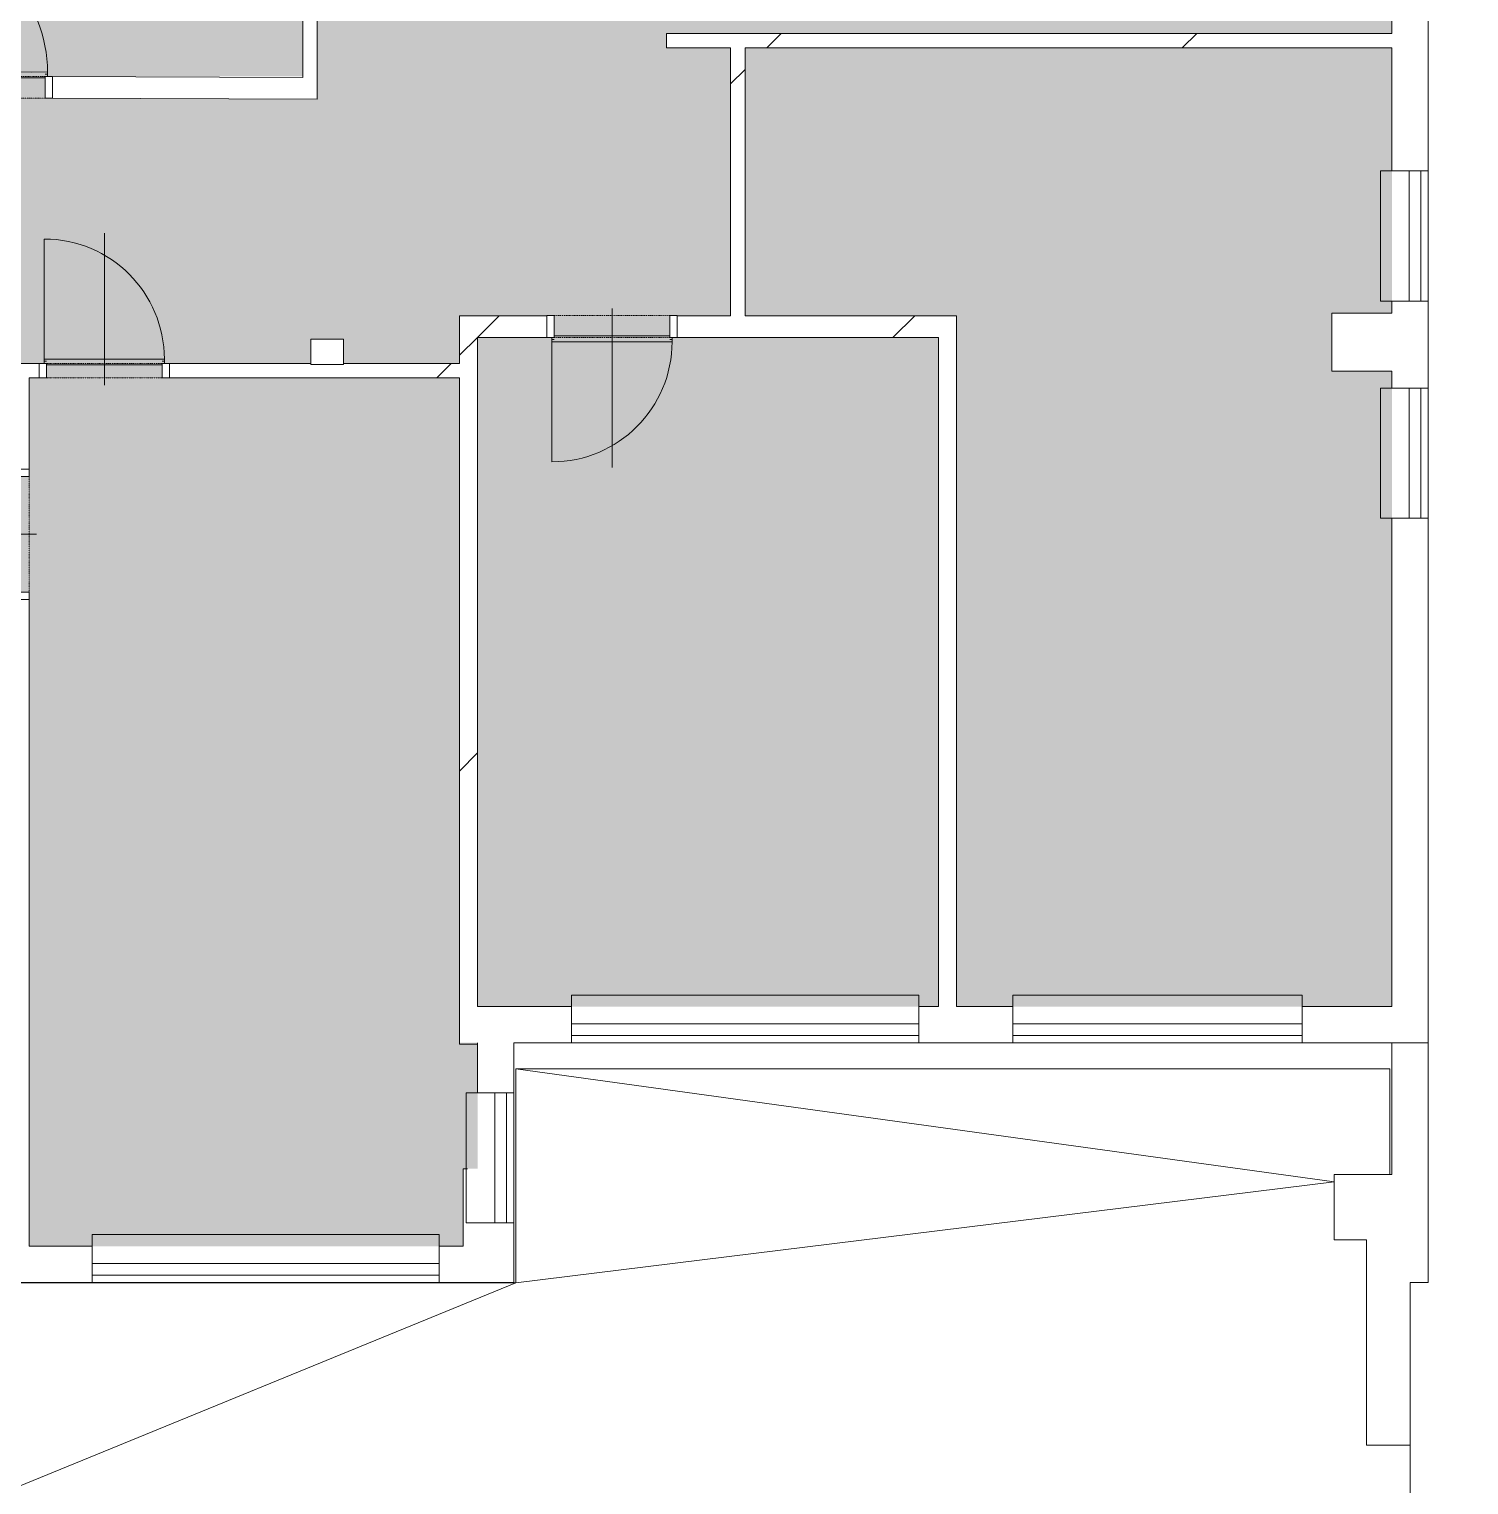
# Model space of a CAD drawing. Header units: millimetres. Extents: x 46521 to 256645, y -45352 to 20466.
# Drawn here: x 159868 to 169820, y -30462 to -20402 of the extents above; entities that cross this region are included whole.
import ezdxf

# ---------------------------------------------------------------- set-up
doc = ezdxf.new("R2010")
doc.units = ezdxf.units.MM
doc.linetypes.add('Čerchovaná se dvěma tečkami', pattern=[2.59, 1, -0.53, 0, -0.53, 0, -0.53])
for name, color, linetype, lineweight in [('A-DETL-GENF', 92, 'Continuous', 13), ('A-DETL-THIN', 151, 'Continuous', 13), ('A-DOOR', 31, 'Continuous', 13), ('A-DOOR-FRAM', 31, 'Continuous', 9), ('A-FLOR', 192, 'Continuous', 13), ('A-GENM', 13, 'Continuous', 13), ('A-GLAZ', 151, 'Continuous', 13), ('A-WALL', 113, 'Continuous', 13), ('A-WALL-PATT', 111, 'Continuous', 9), ('S-COLS', 52, 'Continuous', 13)]:
    doc.layers.add(name, color=color, linetype=linetype, lineweight=lineweight)
pattern_1 = [(45, (128025, 0), (-7184.2, 7184.2), []), (45, (130898, -3e-12), (-7184.2, 7184.2), []), (45, (136646, -7e-12), (-4310.5, 10058), [4064, -2032, 67.06, -1964.94])]

# ---------------------------------------------------------------- blocks, each defined once
blk = doc.blocks.new('DVERE_1k_oblozka - DD03_01_800x1970_koupelna-1549492-Mapka _ závislý 10')
at = {"layer": 'A-DOOR', "lineweight": 9}
for p, q in [((0, 103), (0, -947)), ((-450, 53), (-400, 53)), ((-450, -47), (-450, 53)), ((-400, 53), (-400, -47)), ((400, 53), (450, 53)), ((400, -47), (400, 53)), ((450, 53), (450, -47)), ((-400, -47), (-450, -47)), ((-415, -47), (-415, -907)), ((-415, -62), (-400, -62)), ((-415, -77), (-415, -62)), ((415, -77), (-415, -77)), ((-400, -37), (400, -37)), ((305, -77), (-305, -77)), ((450, -47), (400, -47)), ((400, -62), (415, -62)), ((415, -77), (415, -47)), ((415, -62), (415, -77))]:
    blk.add_line(p, q, dxfattribs=at)
at = {"layer": 'A-DOOR', "linetype": 'Čerchovaná se dvěma tečkami', "lineweight": 9}
for p, q in [((-400, 53), (400, 53)), ((-400, -47), (400, -47))]:
    blk.add_line(p, q, dxfattribs=at)
at = {"layer": 'A-DOOR', "lineweight": 9}
blk.add_arc((-415, -77), 830, 270, 0, dxfattribs=at)
at = {"layer": 'A-DOOR-FRAM'}
for p, q in [((-450, 53), (-400, 53)), ((-400, 53), (-400, -47)), ((400, -47), (400, 53)), ((450, 53), (400, 53)), ((-400, -47), (-450, -47)), ((400, -47), (450, -47))]:
    blk.add_line(p, q, dxfattribs=at)
blk = doc.blocks.new('DVERE_1k_oblozka - DD03_01_800x1970_koupelna-1549494-Mapka _ závislý 10')
at = {"layer": 'A-DOOR', "lineweight": 9}
for p, q in [((0, 128), (0, -972)), ((-450, 78), (-400, 78)), ((-450, -72), (-450, 78)), ((-400, 78), (-400, -72)), ((400, 78), (450, 78)), ((400, -72), (400, 78)), ((450, 78), (450, -72)), ((-400, -72), (-450, -72)), ((-415, -72), (-415, -932)), ((-415, -87), (-400, -87)), ((-415, -102), (-415, -87)), ((-400, -62), (400, -62)), ((450, -72), (400, -72)), ((400, -87), (415, -87)), ((415, -102), (415, -72)), ((415, -87), (415, -102)), ((415, -102), (-415, -102)), ((305, -102), (-305, -102))]:
    blk.add_line(p, q, dxfattribs=at)
at = {"layer": 'A-DOOR', "linetype": 'Čerchovaná se dvěma tečkami', "lineweight": 9}
for p, q in [((-400, 78), (400, 78)), ((-400, -72), (400, -72))]:
    blk.add_line(p, q, dxfattribs=at)
at = {"layer": 'A-DOOR', "lineweight": 9}
blk.add_arc((-415, -102), 830, 270, 0, dxfattribs=at)
at = {"layer": 'A-DOOR-FRAM'}
for p, q in [((-450, 78), (-400, 78)), ((-400, 78), (-400, -72)), ((400, -72), (400, 78)), ((450, 78), (400, 78)), ((-400, -72), (-450, -72)), ((400, -72), (450, -72))]:
    blk.add_line(p, q, dxfattribs=at)
blk = doc.blocks.new('OKNO_2k_nadsvetlik - OKNO_2k_nadsvetlik 2400 x 1850-1972490-Mapka _ závislý 10')
at = {"layer": 'A-GLAZ', "lineweight": 9}
for p, q in [((-1200, 5), (1200, 5)), ((-1200, -75), (-1200, 5)), ((1200, 5), (1200, -75)), ((-1200, -75), (1200, -75)), ((-1200, -126), (-1200, -75)), ((1200, -75), (-1200, -75)), ((1200, -75), (1200, -126)), ((1200, -126), (-1200, -126))]:
    blk.add_line(p, q, dxfattribs=at)
blk = doc.blocks.new('parapet s nosem_vnitní - parapet s nosem_vnitní-V112-Mapka _ závislý 10')
at = {"layer": 'A-GENM', "lineweight": 9}
for p, q in [((1200, 200), (-1200, 200)), ((-1200, 200), (-1200, 190)), ((1200, 200), (-1200, 200)), ((-1200, 0), (-1200, 190)), ((1200, 190), (1200, 200)), ((1200, 190), (1200, 0))]:
    blk.add_line(p, q, dxfattribs=at)
blk = doc.blocks.new('OKNO_2k_nadsvetlik - OKNO_2k_nadsvetlik 2400 x 1850-V111-Mapka _ závislý 10')
at = {"layer": 'A-GLAZ', "lineweight": 9}
for p, q in [((-1200, 126), (1200, 126)), ((-1200, 75), (-1200, 126)), ((1200, 126), (1200, 75)), ((1200, 75), (-1200, 75)), ((-1200, 75), (1200, 75)), ((-1200, -5), (-1200, 75)), ((1200, 75), (1200, -5)), ((1200, -5), (-1200, -5))]:
    blk.add_line(p, q, dxfattribs=at)
blk = doc.blocks.new('parapet s nosem_vnitní - parapet s nosem_vnitní-1280305-Mapka _ závislý 10')
at = {"layer": 'A-GENM', "lineweight": 9}
for p, q in [((-1200, -190), (-1200, 0)), ((1200, 0), (1200, -190)), ((-1200, -190), (-1200, -200)), ((-1200, -200), (1200, -200)), ((-1200, -200), (1200, -200)), ((1200, -200), (1200, -190))]:
    blk.add_line(p, q, dxfattribs=at)
blk = doc.blocks.new('OKNO_2k_nadsvetlik - OKNO_2k_nadsvetlik 2000 x 1850-1972473-Mapka _ závislý 10')
at = {"layer": 'A-GLAZ', "lineweight": 9}
for p, q in [((-1000, 126), (1000, 126)), ((-1000, 75), (-1000, 126)), ((1000, 126), (1000, 75)), ((1000, 75), (-1000, 75)), ((-1000, 75), (1000, 75)), ((-1000, -5), (-1000, 75)), ((1000, 75), (1000, -5)), ((1000, -5), (-1000, -5))]:
    blk.add_line(p, q, dxfattribs=at)
blk = doc.blocks.new('parapet s nosem_vnitní - parapet s nosem_vnitní-568559-Mapka _ závislý 10')
at = {"layer": 'A-GENM', "lineweight": 9}
for p, q in [((-1000, -190), (-1000, 0)), ((1000, 0), (1000, -190)), ((-1000, -190), (-1000, -200)), ((-1000, -200), (1000, -200)), ((-1000, -200), (1000, -200)), ((1000, -200), (1000, -190))]:
    blk.add_line(p, q, dxfattribs=at)
blk = doc.blocks.new('OKNO_1k_nadsvetlik - OKNO_1k_nadsvetlik_900 x 1850-V113-Mapka _ závislý 10')
at = {"layer": 'A-GLAZ', "lineweight": 9}
for p, q in [((-450, 126), (450, 126)), ((-450, 75), (-450, 126)), ((450, 126), (450, 75)), ((450, 75), (-450, 75)), ((-450, 75), (450, 75)), ((-450, -5), (-450, 75)), ((450, 75), (450, -5)), ((450, -5), (-450, -5))]:
    blk.add_line(p, q, dxfattribs=at)
blk = doc.blocks.new('parapet s nosem_vnitní - parapet s nosem_vnitní-V77-Mapka _ závislý 10')
at = {"layer": 'A-GENM', "lineweight": 9}
for p, q in [((-450, -190), (-450, 0)), ((450, 0), (450, -190)), ((-450, -190), (-450, -200)), ((-450, -200), (450, -200)), ((-450, -200), (450, -200)), ((450, -200), (450, -190))]:
    blk.add_line(p, q, dxfattribs=at)
blk = doc.blocks.new('DVERE_1k_oblozka - DD03_01_900x1970_koupelna-1549503-Mapka _ závislý 10')
at = {"layer": 'A-DOOR', "lineweight": 9}
for p, q in [((-465, 72), (-465, 1032)), ((0, -128), (0, 1072)), ((465, 102), (-465, 102)), ((-465, 102), (-465, 87)), ((355, 102), (-355, 102)), ((465, 87), (465, 102)), ((465, 102), (465, 72)), ((-450, 72), (-500, 72)), ((-500, 72), (-500, -78)), ((-465, 87), (-450, 87)), ((-450, -78), (-450, 72)), ((-450, 62), (450, 62)), ((450, 87), (465, 87)), ((500, 72), (450, 72)), ((450, 72), (450, -78)), ((500, -78), (500, 72)), ((-500, -78), (-450, -78)), ((450, -78), (500, -78))]:
    blk.add_line(p, q, dxfattribs=at)
at = {"layer": 'A-DOOR', "linetype": 'Čerchovaná se dvěma tečkami', "lineweight": 9}
for p, q in [((-450, 72), (450, 72)), ((-450, -78), (450, -78))]:
    blk.add_line(p, q, dxfattribs=at)
at = {"layer": 'A-DOOR', "lineweight": 9}
blk.add_arc((-465, 102), 930, 360, 90, dxfattribs=at)
at = {"layer": 'A-DOOR-FRAM'}
for p, q in [((-450, 72), (-500, 72)), ((-450, -78), (-450, 72)), ((450, 72), (450, -78)), ((450, 72), (500, 72)), ((-500, -78), (-450, -78)), ((500, -78), (450, -78))]:
    blk.add_line(p, q, dxfattribs=at)
blk = doc.blocks.new('DVERE_1k_oblozka - DD03_01_800x1970_koupelna-1549498-Mapka _ závislý 10')
at = {"layer": 'A-DOOR', "lineweight": 9}
for p, q in [((-415, 47), (-415, 907)), ((0, -103), (0, 947)), ((-400, 47), (-450, 47)), ((-450, 47), (-450, -53)), ((415, 77), (-415, 77)), ((-415, 77), (-415, 62)), ((-415, 62), (-400, 62)), ((-400, -53), (-400, 47)), ((-400, 37), (400, 37)), ((305, 77), (-305, 77)), ((400, 62), (415, 62)), ((450, 47), (400, 47)), ((400, 47), (400, -53)), ((415, 62), (415, 77)), ((415, 77), (415, 47)), ((450, -53), (450, 47)), ((-450, -53), (-400, -53)), ((400, -53), (450, -53))]:
    blk.add_line(p, q, dxfattribs=at)
at = {"layer": 'A-DOOR', "linetype": 'Čerchovaná se dvěma tečkami', "lineweight": 9}
for p, q in [((-400, 47), (400, 47)), ((-400, -53), (400, -53))]:
    blk.add_line(p, q, dxfattribs=at)
at = {"layer": 'A-DOOR', "lineweight": 9}
blk.add_arc((-415, 77), 830, 360, 90, dxfattribs=at)
at = {"layer": 'A-DOOR-FRAM'}
for p, q in [((-400, 47), (-450, 47)), ((-400, -53), (-400, 47)), ((400, 47), (400, -53)), ((400, 47), (450, 47)), ((-450, -53), (-400, -53)), ((450, -53), (400, -53))]:
    blk.add_line(p, q, dxfattribs=at)
blk = doc.blocks.new('Betonový pravoúhlý sloup - 170 x 230mm-1927147-Mapka _ závislý 10')
at = {"layer": 'S-COLS', "lineweight": 9}
h = blk.add_hatch(dxfattribs=at)
h.set_pattern_fill('FP_108', color=256, style=0, pattern_type=2)
h.set_pattern_definition([(135, (-22632, -33903), (-7184.2, -7184.2), []), (135, (-22632, -31030), (-7184.2, -7184.2), []), (135, (-22632, -25282), (-10058, -4310.5), [4064, -2032, 67.1, -1964.9])])
h.paths.add_polyline_path([(-88, -112), (87, -112), (87, 112), (-88, 112)])
for p, q in [((87, 112), (-88, 112)), ((-88, 112), (-88, -112)), ((87, -112), (87, 112)), ((-88, -112), (87, -112))]:
    blk.add_line(p, q, dxfattribs=at)
blk = doc.blocks.new('OKNO_1k_nadsvetlik - OKNO_1k_nadsvetlik_900 x 1850-1969497-Mapka _ závislý 10')
at = {"layer": 'A-GLAZ', "color": 61, "lineweight": 9}
for p, q in [((-450, 126), (450, 126)), ((-450, 75), (-450, 126)), ((450, 126), (450, 75)), ((450, 75), (-450, 75)), ((-450, 75), (450, 75)), ((-450, -5), (-450, 75)), ((450, 75), (450, -5)), ((450, -5), (-450, -5))]:
    blk.add_line(p, q, dxfattribs=at)
blk = doc.blocks.new('parapet s nosem_vnitní - parapet s nosem_vnitní-1280301-Mapka _ závislý 10')
at = {"layer": 'A-GENM', "color": 61, "lineweight": 9}
for p, q in [((-450, -190), (-450, 0)), ((450, 0), (450, -190)), ((-450, -190), (-450, -200)), ((-450, -200), (450, -200)), ((-450, -200), (450, -200)), ((450, -200), (450, -190))]:
    blk.add_line(p, q, dxfattribs=at)

msp = doc.modelspace()

# ---------------------------------------------------------------- hatches: boundary and pattern name
at = {"layer": 'A-DETL-GENF', "lineweight": 9}
h = msp.add_hatch(color=1, dxfattribs=at)
h.paths.add_polyline_path([(126739.3, -28962.3), (126739.3, -27933.8), (126569.3, -27933.8), (126569.3, -28962.3)])
h.paths.add_polyline_path([(131029.3, -28962.3), (139094.3, -28962.3), (139094.3, -27933.8), (132834.3, -27933.8), (132834.3, -27115.5), (132974.3, -27115.5), (132974.3, -26157.5), (126819.3, -26157.5), (126819.3, -27300), (127274.3, -27300), (127274.3, -27933.8), (126989.3, -27933.8), (126989.3, -28962.3)])
h.paths.add_polyline_path([(139394.3, -28962.3), (144784.1, -28962.3), (144784.1, -27933.8), (139394.3, -27933.8), (139394.3, -28338)])
h.paths.add_polyline_path([(173066.8, -17205.8), (173066.8, -17200.8), (172766.8, -17205.8)])
h.paths.add_polyline_path([(170378.8, -17205.8), (170378.8, -17520.8), (170058.8, -17520.8), (170058.8, -17205.8)])
h.paths.add_polyline_path([(167504.2, -10581.5), (167504.2, -10577.1), (167104.2, -10577.1)])
h.paths.add_polyline_path([(162868, -28812.5), (162868, -28277.5), (162968, -28277.5), (162968, -27406.7), (162843, -27406.7), (162843, -22812.5), (160788, -22812.5), (160788, -22712.5), (161815.5, -22712.5), (161815.5, -22544.8), (162040.5, -22544.8), (162040.5, -22712.5), (162843, -22712.5), (162843, -22382.3), (163497.3, -22382.3), (163497.3, -22532.3), (162968, -22532.3), (162968, -27156.7), (166153, -27156.7), (166153, -22532.3), (164297.3, -22532.3), (164297.3, -22382.3), (164717.3, -22382.3), (164717.3, -20532.3), (164273.3, -20532.3), (164273.3, -20432.3), (169288.3, -20432.3), (169288.3, -19232.3), (168928.3, -19232.3), (168928.3, -19132.3), (169538.3, -19132.3), (169538.3, -19579.6), (171678.3, -19579.6), (171678.3, -19829.6), (172478.3, -19829.6), (172478.3, -19579.6), (174618.3, -19579.6), (174618.3, -19829.6), (175518.3, -19829.6), (175518.3, -19579.6), (176761.8, -19579.6), (176761.8, -17452.4), (176383.5, -17455.7), (176381.3, -17205.8), (175814.3, -17205.8), (175814.3, -17500.8), (175514.3, -17500.8), (175514.3, -17205.8), (173066.8, -17205.8), (173066.8, -17500.8), (172766.8, -17500.8), (172766.8, -17205.8), (169493.3, -17205.8), (169493.3, -17957.1), (167662.2, -17957.1), (167662.2, -17269.7), (166524.2, -17269.7), (166524.2, -17944.7), (166424.2, -17944.7), (166424.2, -17169.7), (166954.2, -17169.7), (166954.2, -13702.1), (167104.2, -13702.1), (167104.2, -16585.8), (167504.2, -16585.8), (167504.2, -16955.8), (168816.4, -16955.8), (168755, -12682.4), (167874.2, -12686.3), (167873.8, -12586.6), (168774.3, -12582.3), (168755, -10573), (167504.2, -10584.2), (167504.2, -10977.1), (167104.2, -10977.1), (167104.2, -12590.2), (167273.8, -12590.9), (167273.8, -12689.4), (167104.2, -12690.9), (167104.2, -12902.1), (166954.2, -12902.1), (166954.2, -12690.9), (166565, -12690.9), (166564.6, -12592.8), (166954.2, -12590.2), (166954.2, -10585.2), (166784.1, -10577.1), (166782.9, -10406.4), (166732.8, -10392.4), (166732.4, -10372.1), (165082.6, -10372.1), (165082.5, -10417.9), (165032.9, -10418.2), (165034.2, -10598.2), (164603.3, -10622.1), (164635.1, -12601.9), (165088.6, -12599.7), (165089.1, -12699.7), (164635.1, -12701.9), (164705, -17272.1), (163239.9, -17272.1), (163239.9, -17972.1), (162829.9, -17972.1), (162829.9, -17272.1), (162739.9, -17272.1), (162739.9, -17172.1), (164603.5, -17172.1), (164503, -10601.8), (161511.8, -10622.1), (161511.8, -11022.1), (161111.8, -11022.1), (161111.8, -16631.1), (161531.8, -16631.1), (161531.8, -17172.1), (161939.9, -17172.1), (161939.9, -17272.1), (161859.9, -17272.1), (161859.9, -20886.6), (159979.3, -20879.4), (159979.9, -20729.2), (161759.9, -20729.4), (161759.9, -17272.1), (161111.8, -17272.1), (161111.8, -17584.7), (157294.9, -17584.7), (157294.9, -20718.5), (159079.9, -20725.4), (159079.3, -20875.6), (156088.4, -20863.7), (156089, -20713.7), (157194.9, -20713.9), (157194.9, -17584.7), (153970.9, -17584.7), (153970.9, -20705.3), (155189, -20710.1), (155188.4, -20860.1), (153670.9, -20854.1), (153670.9, -20036.3), (153038.4, -20036.3), (153038.4, -20245.5), (152758.2, -20235.7), (152761.7, -20135.8), (152938.4, -20135.8), (152938.4, -19936.3), (153870.9, -19936.3), (153870.9, -17584.7), (151335, -17584.7), (151335, -18746.3), (151817.2, -18746.3), (151781.4, -20101.5), (151962.2, -20107.8), (151958.7, -20207.8), (151282.2, -20184.2), (151317.6, -18846.3), (151050.9, -18846.3), (151050.9, -18746.3), (151235, -18746.3), (151235, -16829.6), (149525, -16829.6), (149525, -18186.3), (150156.2, -18186.3), (150156.2, -18746.3), (150450.9, -18746.3), (150450.9, -18846.3), (150156.2, -18846.3), (150156.2, -19546.3), (147554.1, -19546.3), (147554.1, -15711.9), (147654.1, -15711.9), (147654.1, -16229.6), (148684.1, -16229.6), (148684.1, -15869.6), (148784.1, -15869.6), (148784.1, -16679.6), (150825, -16679.6), (150825, -15947.1), (149881.6, -15947.1), (149881.6, -15711.9), (149981.6, -15711.9), (149981.6, -15847.1), (150925, -15851.8), (150925, -16679.6), (151235, -16679.6), (151235, -15010.1), (149981.6, -15010.1), (149981.6, -15111.9), (149881.6, -15111.9), (149881.6, -15010.1), (147654.1, -15010.1), (147654.1, -15111.9), (147554.1, -15111.9), (147554.1, -14801.9), (147654.1, -14801.9), (147654.1, -14910.1), (149881.6, -14910.1), (149881.6, -14700.1), (149981.6, -14716.7), (149981.6, -14910.1), (151235, -14910.1), (151235, -13920.1), (149981.6, -13920.1), (149981.6, -14100.1), (149881.6, -14100.1), (149881.6, -13920.1), (147654.1, -13920.1), (147654.1, -14201.9), (147554.1, -14201.9), (147554.1, -11677.5), (146217.2, -11677.5), (146217.2, -18362.5), (146267.2, -18362.5), (146267.2, -19013.3), (145881.9, -19013.3), (145881.9, -18913.3), (146117.2, -18913.3), (146117.2, -18362.5), (146067.2, -18343.3), (146062, -16403.3), (145186.8, -16403.3), (145186.8, -16443.3), (144852.2, -16443.3), (144852.2, -18243.3), (144932.2, -18243.3), (144932.2, -18913.3), (145081.9, -18913.3), (145081.9, -19013.3), (144060, -19013.3), (144060, -18913.3), (144832.2, -18913.3), (144832.2, -18343.3), (144752.2, -18343.3), (144752.2, -16443.3), (142010, -16443.3), (142010, -18913.3), (143360, -18913.3), (143353.9, -19013.3), (142010, -19013.3), (142010, -19651.8), (140860.5, -19656.1), (140860.5, -19506.1), (141560, -19503.5), (141560, -19143.3), (141860, -19143.3), (141860, -16443.3), (139256.8, -16443.3), (139245.7, -16843.3), (138856.8, -16843.3), (138856.8, -16443.3), (137494.1, -16443.3), (137494.1, -19518.9), (140060, -19509.3), (140060, -19659.2), (136644.7, -19671.9), (136644.1, -19522.1), (137394.1, -19518.9), (137394.1, -16443.3), (133281.8, -16443.3), (133281.8, -19534.9), (135844.1, -19525.3), (135844.7, -19675.1), (133181.8, -19685.2), (133181.8, -16843.3), (132846.8, -16843.3), (132846.8, -16143.3), (134117.5, -16140.2), (134117.5, -15478.3), (134457.5, -15478.3), (134457.5, -9996.2), (134047.5, -9996.2), (134047.5, -9446.2), (134457.5, -9446.2), (134457.5, -6966.2), (134027.5, -6966.2), (134027.5, -6451.2), (134457.5, -6451.2), (134457.5, -3625), (133767.5, -3625), (133767.5, -3525), (134457.5, -3525), (134457.5, -886.8), (133924.7, -886.8), (133924.7, -431.8), (128472.5, -431.8), (128472.5, -871.8), (128037.5, -890.9), (128037.5, -6443.2), (128457.5, -6443.2), (128457.5, -6963.2), (128037.5, -6963.2), (128037.5, -9240.2), (132630.9, -9183.6), (132630.9, -5995), (132720.4, -5994.7), (132734.5, -10326.7), (132634.7, -10327.1), (132630.9, -9283.6), (128472.5, -9340.2), (128472.5, -9908.2), (128037.5, -9908.2), (128037.5, -14261), (132647.5, -14199.3), (132637.5, -11127.1), (132737.3, -11126.7), (132747.5, -14299.3), (131340.6, -14319.1), (131340.6, -14534.9), (131240.6, -14534.9), (131240.6, -14319.1), (127682.5, -14376.8), (127682.5, -15446.9), (127706.5, -15451.8), (127707.5, -15451.8), (128492.5, -15451.8), (128492.5, -16130), (130785.6, -16130), (130785.6, -15402.4), (131340.6, -15402.4), (131330.6, -20050), (131180.6, -20050), (131180.6, -16430), (127234.3, -16430), (127234.3, -16830), (126819.3, -16830), (126819.3, -21265), (131180.6, -21265), (131180.6, -20850), (131330.6, -20850), (131330.6, -21265), (131674.3, -21265), (131674.3, -21415), (130023.7, -21415), (130023.7, -21575), (129923.7, -21575), (129923.7, -21415), (127234.3, -21415), (127234.3, -21665), (126819.3, -21665), (126838.9, -25857.5), (129923.7, -25857.5), (129923.7, -22375), (130023.7, -22375), (130023.7, -25857.5), (133174.3, -25857.5), (133174.3, -21415), (132474.3, -21415), (132474.3, -21265), (133274.3, -21265), (133274.3, -21571.7), (134695.7, -21563.2), (134696.4, -21662.9), (133274.3, -21671.7), (133274.3, -27683.8), (136274.3, -27683.8), (136274.3, -21653.1), (135496.3, -21653.1), (135495.7, -21557.9), (137775.7, -21543.7), (137775.7, -21643.7), (136374.3, -21653.1), (136374.3, -27683.8), (139174.3, -27683.8), (139174.3, -24224.3), (139274.3, -24224.3), (139274.3, -27683.8), (142074.3, -27683.8), (142074.3, -21617), (139274.3, -21635.1), (139274.3, -23424.3), (139174.3, -23424.3), (139174.3, -21635.1), (138576.3, -21634.4), (138576.3, -21538.8), (138892.5, -21527.4), (138892.5, -21212), (139392.5, -21212), (139392.5, -21533.7), (144834.1, -21499.9), (144834.1, -20299.4), (144934.1, -20299.4), (144934.1, -22382.5), (150977.2, -22382.5), (150977.2, -21322.5), (150897.2, -21322.5), (150897.2, -21222.5), (151327.2, -21222.5), (151327.2, -22712.5), (151571.2, -22712.5), (151570.3, -22812.5), (150977.2, -22812.5), (150977.2, -28812.5), (154071.2, -28812.5), (154071.2, -22812.5), (152371.2, -22812.5), (152371.2, -22712.5), (155191.2, -22712.5), (155191.2, -22812.5), (154171.2, -22812.5), (154171.2, -28812.5), (156873.5, -28812.5), (156873.5, -28417.5), (157273.5, -28417.5), (157273.5, -28812.5), (159768, -28812.5), (159786.6, -24292.5), (159868, -24292.5), (159868, -28812.5), (161840.7, -28812.5)])
h.paths.add_polyline_path([(144844.9, -27683.8), (144871.2, -27683.8), (144871.2, -27206.6), (145271.2, -27206.6), (145271.2, -24439.4), (144834.1, -24439.4), (144834.1, -21599.9), (142174.3, -21617), (142174.3, -27683.8), (144602.8, -27683.8)])
h.paths.add_polyline_path([(166278, -27156.7), (169288.3, -27156.7), (169288.3, -22765.8), (168873.3, -22765.8), (168873.3, -22365.8), (169288.3, -22365.8), (169288.3, -20532.3), (164817.3, -20532.3), (164817.3, -22382.3), (166278, -22382.3), (166278, -26067.8)])
h.paths.add_polyline_path([(146061.2, -25319.4), (146961.2, -25319.4), (146961.2, -25069.4), (149151.2, -25069.4), (149151.2, -25319.4), (150036.2, -25319.4), (150051.2, -25069.4), (150627.2, -25069.4), (150627.2, -22712.5), (150977.2, -22712.5), (150977.2, -22482.5), (144934.1, -22482.5), (144934.1, -24339.4), (145521.2, -24339.4), (145521.2, -25069.4), (146061.2, -25069.4)])
h.paths.add_polyline_path([(159868, -23492.5), (159768, -23492.5), (159768, -22812.5), (158568, -22812.5), (158568, -23462.5), (158468, -23462.5), (158468, -22812.5), (158418, -22812.5), (158418, -22712.5), (159988, -22712.5), (159988, -22812.5), (159868, -22812.5), (159868, -23442.5)])
h.paths.add_polyline_path([(156803.7, -22812.5), (155991.2, -22812.5), (155991.2, -22712.5), (156803.7, -22712.5), (156803.7, -22362.5), (157303.7, -22362.5), (157303.7, -22712.5), (157618, -22712.5), (157618, -22812.5), (157303.7, -22812.5)])
h.paths.add_polyline_path([(150297.2, -21322.5), (146012.2, -21322.5), (146012.2, -21222.5), (150297.2, -21222.5)])
h.paths.add_polyline_path([(151681.4, -20098), (151714.5, -18846.3), (151417.6, -18846.3), (151384.8, -20087.7), (151570.3, -20094.1)])
h.paths.add_polyline_path([(150029.2, -19446.3), (150056.2, -19446.3), (150056.2, -18286.3), (148856.2, -18286.3), (148856.2, -18686.3), (148756.2, -18686.3), (148756.2, -18286.3), (147654.1, -18286.3), (147654.1, -19446.3), (148756.2, -19446.3), (148756.2, -19286.3), (148856.2, -19286.3), (148856.2, -19446.3)])
h.paths.add_polyline_path([(167762.2, -19232.3), (164633.3, -19232.3), (164633.3, -19132.3), (168128.3, -19132.3), (168128.3, -19232.3), (168003, -19232.3)])
h.paths.add_polyline_path([(149225, -18186.3), (149225, -16779.6), (148684.1, -16779.6), (148684.1, -16329.6), (147654.1, -16329.6), (147654.1, -18186.3), (148856.2, -18186.3)])
h.paths.add_polyline_path([(169288.3, -17857.1), (169393.3, -17857.1), (169393.3, -17205.8), (167762.2, -17205.8), (167762.2, -17857.1), (168916.4, -17857.1)])
h.paths.add_polyline_path([(151650, -17334.7), (151650, -4240.9), (151585, -4240.9), (151570.3, -11622.8), (151485, -11605.8), (151235, -11605.8), (151235, -11479.2), (148851.8, -11479.2), (148851.8, -11379.2), (151235, -11379.2), (151235, -10845.8), (151189.3, -10845.8), (151189.3, -10445.8), (151235, -10445.8), (151235, -4240.9), (144827.5, -4240.9), (144827.5, -16143.3), (145186.8, -16143.3), (145186.8, -16253.3), (146067.2, -16253.3), (146067.2, -11527.5), (147554.1, -11527.5), (147554.1, -11379.2), (148051.8, -11379.2), (148051.8, -11479.2), (147654.1, -11479.2), (147654.1, -13770.1), (151235, -13770.1), (151235, -12505.8), (151570.3, -12484.5), (151585, -12480.8), (151585, -17334.7)])
h.paths.add_polyline_path([(175514.3, -17205.8), (175821, -17200.8), (175814.3, -17200.8), (175514.3, -17200.8)])
h.paths.add_polyline_path([(176111.8, -16955.8), (176111.8, -16583.6), (176511.8, -16583.6), (176511.8, -10920.5), (176111.8, -10920.5), (176111.8, -10523.2), (170524.9, -10564.9), (170524.8, -11196.4), (170430.7, -11196.3), (170428.4, -10951.7), (170107.5, -10951.7), (170104.8, -10563.9), (169954, -10564.9), (169952.8, -10384.9), (168852.8, -10392.4), (168839.8, -10932.6), (168858.3, -10917.8), (168884.6, -13547.4), (170452.1, -13507.5), (170452.1, -11997.1), (170538.1, -11997.2), (170536.8, -13605.3), (168884.6, -13647.4), (168916.4, -16955.8), (170136.8, -16955.8), (170136.8, -16555.8), (170536.8, -16555.8), (170553, -16955.8), (175814.3, -16955.8)])
h.paths.add_polyline_path([(131240.6, -15384.9), (131240.6, -15384.9), (131240.6, -15334.9), (131340.6, -15334.9), (131330.6, -15384.9)])
h.paths.add_polyline_path([(132617.7, -5195), (132612.2, -3525), (132967.5, -3525), (132967.5, -3625), (132712.5, -3625), (132712.5, -5194.7)])
at = {"layer": 'A-WALL-PATT'}
h = msp.add_hatch(dxfattribs=at)
h.set_pattern_fill('FP_55', color=256, angle=45, style=0, pattern_type=2)
h.set_pattern_definition(pattern_1)
h.paths.add_polyline_path([(161859.9, -20886.6), (161859.9, -17272.1), (161759.9, -17272.1), (161759.9, -20886.2)])
h = msp.add_hatch(dxfattribs=at)
h.set_pattern_fill('FP_55', color=256, angle=45, style=0, pattern_type=2)
h.set_pattern_definition(pattern_1)
h.paths.add_polyline_path([(169413.3, -29062.5), (169538.3, -29062.5), (169538.3, -23782.3), (169288.3, -23782.3), (169288.3, -28767.7), (169413.3, -28767.7)])
h.paths.add_polyline_path([(169292.9, -22882.3), (169538.3, -22882.3), (169538.3, -22282.3), (169288.3, -22282.3), (169288.3, -22882.3)])
h.paths.add_polyline_path([(169488.3, -21382.3), (169538.3, -21382.3), (169538.3, -19232.3), (169288.3, -19232.3), (169288.3, -21382.3), (169408.3, -21382.3)])
h = msp.add_hatch(dxfattribs=at)
h.set_pattern_fill('FP_55', color=256, angle=45, style=0, pattern_type=2)
h.set_pattern_definition(pattern_1)
h.paths.add_polyline_path([(169288.3, -20532.3), (169288.3, -20432.3), (164273.3, -20432.3), (164273.3, -20532.3), (168003, -20532.3)])
h = msp.add_hatch(dxfattribs=at)
h.set_pattern_fill('FP_55', color=256, angle=45, style=0, pattern_type=2)
h.set_pattern_definition(pattern_1)
h.paths.add_polyline_path([(164817.3, -22382.3), (164817.3, -20532.3), (164717.3, -20532.3), (164717.3, -22382.3)])
h = msp.add_hatch(dxfattribs=at)
h.set_pattern_fill('FP_64', color=256, angle=45, style=0, pattern_type=2)
h.set_pattern_definition([(44.772, (128025, 0), (-7155.6, 7212.7), []), (44.772, (130898, -11), (-7155.6, 7212.7), []), (44.772, (136646, -34), (-4270.5, 10075), [4064, -2032, 67.1, -1964.9])])
h.paths.add_polyline_path([(161759.9, -20886.2), (161759.9, -20736.2), (160029.9, -20736.2), (160029.9, -20879.3)])
h.paths.add_polyline_path([(159029.3, -20875.4), (159029.3, -20725.4), (156139, -20718.5), (156139, -20863.9), (157294.9, -20868.5)])
h.paths.add_polyline_path([(155138.4, -20859.9), (155138.4, -20709.9), (153670.9, -20705.3), (153670.9, -20854.1), (153970.9, -20855.3)])
h = msp.add_hatch(dxfattribs=at)
h.set_pattern_fill('FP_55', color=256, angle=45, style=0, pattern_type=2)
h.set_pattern_definition(pattern_1)
h.paths.add_polyline_path([(166278, -22532.3), (166278, -22382.3), (164347.3, -22382.3), (164347.3, -22532.3), (166153, -22532.3)])
h.paths.add_polyline_path([(163447.3, -22532.3), (163447.3, -22382.3), (162843, -22382.3), (162843, -22532.3), (162968, -22532.3)])
h = msp.add_hatch(dxfattribs=at)
h.set_pattern_fill('FP_56', color=256, angle=45, style=0, pattern_type=2)
h.set_pattern_definition([(45, (128025, 0), (-7184.2, 7184.2), []), (45, (130898, -3e-12), (-7184.2, 7184.2), []), (45, (136646, -8e-12), (-4310.5, 10058), [4064, -2032, 67.06, -1964.94])])
h.paths.add_polyline_path([(168873.3, -22765.8), (169288.3, -22765.8), (169288.3, -22365.8), (168873.3, -22365.8)])
h = msp.add_hatch(dxfattribs=at)
h.set_pattern_fill('FP_55', color=256, angle=45, style=0, pattern_type=2)
h.set_pattern_definition(pattern_1)
h.paths.add_polyline_path([(162843, -27415.7), (162968, -27406.7), (162968, -22532.3), (162843, -22532.3), (162843, -27202.9)])
h = msp.add_hatch(dxfattribs=at)
h.set_pattern_fill('FP_55', color=256, angle=45, style=0, pattern_type=2)
h.set_pattern_definition(pattern_1)
h.paths.add_polyline_path([(166278, -27156.7), (166278, -22532.3), (166153, -22532.3), (166153, -27156.7)])
h = msp.add_hatch(dxfattribs=at)
h.set_pattern_fill('FP_55', color=256, angle=45, style=0, pattern_type=2)
h.set_pattern_definition(pattern_1)
h.paths.add_polyline_path([(159938, -22812.5), (159938, -22712.5), (158468, -22712.5), (158468, -22812.5), (159868, -22812.5)])
h.paths.add_polyline_path([(150977.2, -22812.5), (151521.2, -22812.5), (151521.2, -22712.5), (150977.2, -22712.5)])
h.paths.add_polyline_path([(152421.2, -22812.5), (155141.2, -22812.5), (155141.2, -22712.5), (152421.2, -22712.5)])
h.paths.add_polyline_path([(160838, -22812.5), (162843, -22812.5), (162843, -22712.5), (160838, -22712.5)])
h.paths.add_polyline_path([(157568, -22812.5), (157568, -22712.5), (156041.2, -22712.5), (156041.2, -22812.5)])
h = msp.add_hatch(dxfattribs=at)
h.set_pattern_fill('FP_55', color=256, angle=45, style=0, pattern_type=2)
h.set_pattern_definition(pattern_1)
h.paths.add_polyline_path([(166278, -27406.7), (166668, -27406.7), (166668, -27156.7), (166018, -27178), (166018, -27406.7), (166153, -27406.7)])
h.paths.add_polyline_path([(169288.3, -27406.7), (169288.3, -27156.7), (168668, -27156.7), (168668, -27406.7)])
h.paths.add_polyline_path([(162968, -27406.7), (163618, -27406.7), (163618, -27156.7), (162968, -27156.7), (162968, -27202.9)])
h = msp.add_hatch(dxfattribs=at)
h.set_pattern_fill('FP_55', color=256, angle=45, style=0, pattern_type=2)
h.set_pattern_definition([(45, (128025, 0), (-7184.2, 7184.2), []), (45, (130898, -2e-12), (-7184.2, 7184.2), []), (45, (136646, -6e-12), (-4310.5, 10058), [4064, -2032, 67.1, -1964.9])])
h.paths.add_polyline_path([(162968, -27751.5), (163218, -27751.5), (163218, -27406.7), (162968, -27406.7)])
h = msp.add_hatch(dxfattribs=at)
h.set_pattern_fill('FP_55', color=256, angle=45, style=0, pattern_type=2)
h.set_pattern_definition(pattern_1)
h.paths.add_polyline_path([(162868, -29062.5), (163218, -29062.5), (163218, -28651.5), (162893, -28651.5), (162893, -28277.5), (162868, -28277.5), (162868, -28812.5)])
h = msp.add_hatch(dxfattribs=at)
h.set_pattern_fill('FP_57', color=256, angle=45, style=0, pattern_type=2)
h.set_pattern_definition(pattern_1)
h.paths.add_polyline_path([(169113.3, -28767.7), (169288.3, -28767.7), (169288.3, -28317.7), (168888.3, -28317.7), (168888.3, -28767.7)])
h = msp.add_hatch(dxfattribs=at)
h.set_pattern_fill('FP_55', color=256, angle=45, style=0, pattern_type=2)
h.set_pattern_definition(pattern_1)
h.paths.add_polyline_path([(169113.3, -30187.5), (169413.3, -30187.5), (169413.3, -28767.7), (169113.3, -28767.7), (169113.3, -29062.5)])
h = msp.add_hatch(dxfattribs=at)
h.set_pattern_fill('FP_55', color=256, angle=45, style=0, pattern_type=2)
h.set_pattern_definition(pattern_1)
h.paths.add_polyline_path([(157303.5, -29062.5), (157303.5, -28812.5), (156763.5, -28812.5), (156763.5, -29062.5), (157273.5, -29062.5)])
h.paths.add_polyline_path([(159703.5, -29062.5), (160303.5, -29062.5), (160303.5, -28812.5), (159703.5, -28827), (159703.5, -29012.5)])
h.paths.add_polyline_path([(162868, -29062.5), (162868, -28812.5), (162703.5, -28812.5), (162703.5, -29062.5)])
h.paths.add_polyline_path([(154171.2, -29062.5), (154363.5, -29062.5), (154363.5, -28812.5), (153773.5, -28812.5), (153773.5, -29062.5), (154071.2, -29062.5)])
h.paths.add_polyline_path([(150977.2, -29062.5), (151373.5, -29062.5), (151373.5, -28812.5), (150977.2, -28812.5), (150977.2, -29012.5)])

# ---------------------------------------------------------------- linework, layer by layer
at = {"layer": 'A-DETL-THIN', "lineweight": 9}
for p, q in [((169538.3, -27406.7), (169538.3, -19829.6)), ((163218, -29062.5), (163218, -27406.7)), ((163218, -27406.7), (169538.3, -27406.7)), ((150627.2, -29062.5), (163218, -29062.5))]:
    msp.add_line(p, q, dxfattribs=at)
at = {"layer": 'A-FLOR', "lineweight": 9}
for p, q in [((163233.3, -29066.4), (163233.3, -27586.4)), ((168888.3, -28366.4), (163233.3, -27586.4)), ((163233.3, -27586.4), (169273.3, -27586.4)), ((169273.3, -27586.4), (169273.3, -28317.7)), ((168888.3, -28366.4), (163233.3, -29066.4)), ((156728.3, -31726.4), (163233.3, -29066.4)), ((157028.3, -29066.4), (163233.3, -29066.4)), ((169413.3, -30187.5), (169413.3, -31726.4))]:
    msp.add_line(p, q, dxfattribs=at)
at = {"layer": 'A-WALL', "lineweight": 9}
for p, q in [((161759.9, -17272.1), (161759.9, -20736.2)), ((161859.9, -20886.6), (161859.9, -17272.1)), ((169288.3, -19232.3), (169288.3, -20432.3)), ((169538.3, -21382.3), (169538.3, -19829.6)), ((169288.3, -20432.3), (164273.3, -20432.3)), ((164273.3, -20432.3), (164273.3, -20532.3)), ((164273.3, -20532.3), (164717.3, -20532.3)), ((164717.3, -20532.3), (164717.3, -22382.3)), ((164817.3, -22382.3), (164817.3, -20532.3)), ((164817.3, -20532.3), (169288.3, -20532.3)), ((169288.3, -20532.3), (169288.3, -21382.3)), ((161759.9, -20736.2), (160029.9, -20729.4)), ((160029.3, -20879.4), (161859.9, -20886.6)), ((169288.3, -22282.3), (169288.3, -22365.8)), ((169538.3, -22882.3), (169538.3, -22282.3)), ((163447.3, -22382.3), (162843, -22382.3)), ((162843, -22382.3), (162843, -22712.5)), ((164717.3, -22382.3), (164347.3, -22382.3)), ((166278, -22382.3), (164817.3, -22382.3)), ((166278, -27156.7), (166278, -22382.3)), ((169288.3, -22365.8), (168873.3, -22365.8)), ((168873.3, -22365.8), (168873.3, -22765.8)), ((162968, -22532.3), (163447.3, -22532.3)), ((162968, -27156.7), (162968, -22532.3)), ((164347.3, -22532.3), (166153, -22532.3)), ((166153, -22532.3), (166153, -27156.7)), ((159938, -22712.5), (158468, -22712.5)), ((161815.5, -22712.5), (160838, -22712.5)), ((162843, -22712.5), (162040.5, -22712.5)), ((159868, -23442.5), (159868, -22812.5)), ((159868, -22812.5), (159938, -22812.5)), ((160838, -22812.5), (162843, -22812.5)), ((162843, -22812.5), (162843, -27415.7)), ((168873.3, -22765.8), (169288.3, -22765.8)), ((169288.3, -22765.8), (169288.3, -22882.3)), ((169288.3, -23782.3), (169288.3, -27156.7)), ((169538.3, -29062.5), (169538.3, -23782.3)), ((159868, -28812.5), (159868, -24342.5)), ((163618, -27156.7), (162968, -27156.7)), ((166153, -27156.7), (166018, -27156.7)), ((166668, -27156.7), (166278, -27156.7)), ((169288.3, -27156.7), (168668, -27156.7)), ((162843, -27415.7), (162968, -27415.7)), ((162968, -27751.5), (162968, -27406.7)), ((163218, -27406.7), (163618, -27406.7)), ((163218, -27751.5), (163218, -27406.7)), ((166018, -27406.7), (166668, -27406.7)), ((168668, -27406.7), (169288.3, -27406.7)), ((169288.3, -27406.7), (169288.3, -28317.7)), ((162868, -28277.5), (162868, -28812.5)), ((162898, -28277.5), (162868, -28277.5)), ((168888.3, -28317.7), (168888.3, -28767.7)), ((169288.3, -28317.7), (168888.3, -28317.7)), ((163218, -29062.5), (163218, -28651.5)), ((168888.3, -28767.7), (169113.3, -28767.7)), ((169113.3, -28767.7), (169113.3, -30187.5)), ((160303.5, -28812.5), (159868, -28812.5)), ((162868, -28812.5), (162703.5, -28812.5)), ((159703.5, -29062.5), (160303.5, -29062.5)), ((162703.5, -29062.5), (163218, -29062.5)), ((169413.3, -29062.5), (169538.3, -29062.5)), ((169413.3, -30187.5), (169413.3, -29062.5)), ((169113.3, -30187.5), (169413.3, -30187.5))]:
    msp.add_line(p, q, dxfattribs=at)

# ---------------------------------------------------------------- block references
at = {"layer": 'A-DOOR', "lineweight": 9}
for name, p, rotation in [('DVERE_1k_oblozka - DD03_01_900x1970_koupelna-1549503-Mapka _ závislý 10', (159529.6, -20799.5), 359.7724506317132), ('DVERE_1k_oblozka - DD03_01_800x1970_koupelna-1549492-Mapka _ závislý 10', (159815.2, -23892.5), 270)]:
    msp.add_blockref(name, p, dxfattribs=dict(at, rotation=rotation))
for name, p in [('DVERE_1k_oblozka - DD03_01_800x1970_koupelna-1549498-Mapka _ závislý 10', (160388, -22759.7)), ('DVERE_1k_oblozka - DD03_01_800x1970_koupelna-1549494-Mapka _ závislý 10', (163897.3, -22460.1))]:
    msp.add_blockref(name, p, dxfattribs=at)
at = {"layer": 'A-GENM', "lineweight": 9}
for name, p, rotation in [('parapet s nosem_vnitní - parapet s nosem_vnitní-V77-Mapka _ závislý 10', (169408.3, -21832.3), 269.9999999999999), ('parapet s nosem_vnitní - parapet s nosem_vnitní-V77-Mapka _ závislý 10', (169408.3, -23332.3), 269.9999999999999), ('parapet s nosem_vnitní - parapet s nosem_vnitní-1280305-Mapka _ závislý 10', (164818, -27276.7), 180), ('parapet s nosem_vnitní - parapet s nosem_vnitní-568559-Mapka _ závislý 10', (167668, -27276.7), 180)]:
    msp.add_blockref(name, p, dxfattribs=dict(at, rotation=rotation))
at = {"layer": 'A-GENM', "color": 61, "lineweight": 9, "rotation": 270}
msp.add_blockref('parapet s nosem_vnitní - parapet s nosem_vnitní-1280301-Mapka _ závislý 10', (163088, -28201.5), dxfattribs=at)
at = {"layer": 'A-GENM', "lineweight": 9}
msp.add_blockref('parapet s nosem_vnitní - parapet s nosem_vnitní-V112-Mapka _ závislý 10', (161503.5, -28932.5), dxfattribs=at)
at = {"layer": 'A-GLAZ', "lineweight": 9}
for name, p, rotation in [('OKNO_1k_nadsvetlik - OKNO_1k_nadsvetlik_900 x 1850-V113-Mapka _ závislý 10', (169413.3, -21832.3), 269.9999999999999), ('OKNO_1k_nadsvetlik - OKNO_1k_nadsvetlik_900 x 1850-V113-Mapka _ závislý 10', (169413.3, -23332.3), 269.9999999999999), ('OKNO_2k_nadsvetlik - OKNO_2k_nadsvetlik 2400 x 1850-V111-Mapka _ závislý 10', (164818, -27281.7), 180), ('OKNO_2k_nadsvetlik - OKNO_2k_nadsvetlik 2000 x 1850-1972473-Mapka _ závislý 10', (167668, -27281.7), 180)]:
    msp.add_blockref(name, p, dxfattribs=dict(at, rotation=rotation))
at = {"layer": 'A-GLAZ', "color": 61, "lineweight": 9, "rotation": 270}
msp.add_blockref('OKNO_1k_nadsvetlik - OKNO_1k_nadsvetlik_900 x 1850-1969497-Mapka _ závislý 10', (163093, -28201.5), dxfattribs=at)
at = {"layer": 'A-GLAZ', "lineweight": 9}
msp.add_blockref('OKNO_2k_nadsvetlik - OKNO_2k_nadsvetlik 2400 x 1850-1972490-Mapka _ závislý 10', (161503.5, -28937.5), dxfattribs=at)
at = {"layer": 'S-COLS', "lineweight": 9, "rotation": 269.9999999999997}
msp.add_blockref('Betonový pravoúhlý sloup - 170 x 230mm-1927147-Mapka _ závislý 10', (161928, -22632.3), dxfattribs=at)

doc.saveas('drawing.dxf')
